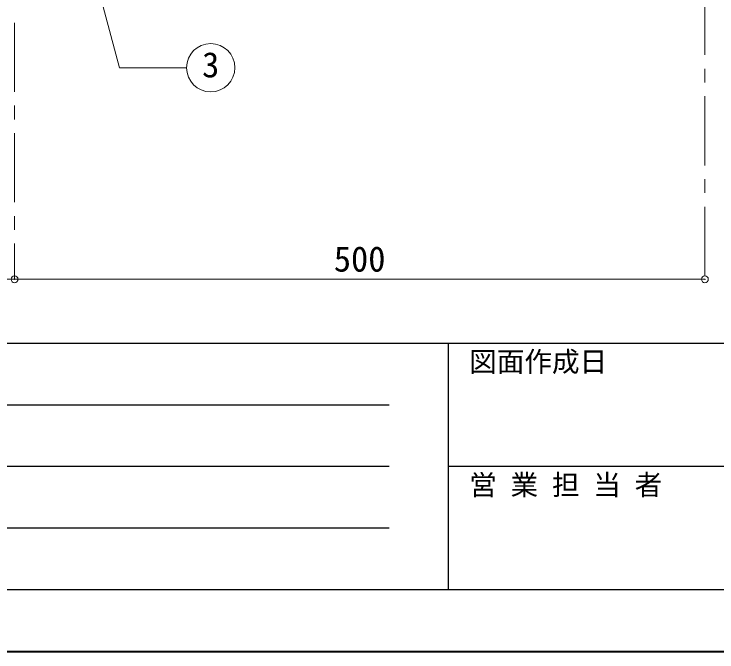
# Model space of a CAD drawing. Units: millimetres at full size, sheet at 1:10; details may follow other scales. Extents: x -2114 to 1936, y -1399 to 1411.
# Drawn here: x -459 to 50, y -1399 to -937 of the extents above; entities that cross this region are included whole.
import ezdxf
from ezdxf.enums import TextEntityAlignment as Align

# ---------------------------------------------------------------- set-up
doc = ezdxf.new("R2010")
doc.units = ezdxf.units.MM
doc.header["$LTSCALE"] = 10
doc.header["$PDMODE"] = 32
doc.header["$PDSIZE"] = 5
doc.linetypes.add('CHAIN1', pattern=[8, 5, -1, 1, -1])
doc.layers.add('0-0_ﾚｲﾔ1', color=4, linetype='Continuous', lineweight=9)
doc.styles.add('ＭＳ ゴシック', font='')
doc.styles.get('ＭＳ ゴシック').set_extended_font_data('MS Gothic')

msp = doc.modelspace()

# ---------------------------------------------------------------- linework, layer by layer
at = {"layer": '0-0_ﾚｲﾔ1', "color": 7, "lineweight": 18}
for p in [(-435.74, -778.31), (-334.34, -975.42)]:
    msp.add_line(p, (-382.93, -975.42), dxfattribs=at)
at = {"layer": '0-0_ﾚｲﾔ1', "linetype": 'CHAIN1'}
for p, q in [((41.08, -836.14), (41.08, -1128.64)), ((-458.92, -942.84), (-458.92, -1128.64))]:
    msp.add_line(p, q, dxfattribs=at)
at = {"layer": '0-0_ﾚｲﾔ1'}
for p, q in [((-458.92, -1128.64), (-1568.92, -1128.64)), ((41.08, -1128.64), (-458.92, -1128.64))]:
    msp.add_line(p, q, dxfattribs=at)
at = {"layer": '0-0_ﾚｲﾔ1', "color": 6, "lineweight": 25}
for p, q in [((-2068.92, -1175.06), (1891.08, -1175.06)), ((-144.64, -1353.64), (-144.64, -1175.06)), ((-1116.06, -1219.71), (-187.49, -1219.71)), ((-187.49, -1264.35), (-1116.06, -1264.35)), ((1891.08, -1264.35), (-144.64, -1264.35)), ((-187.49, -1308.99), (-1116.06, -1308.99)), ((1891.08, -1353.64), (-2068.92, -1353.64))]:
    msp.add_line(p, q, dxfattribs=at)
at = {"layer": '0-0_ﾚｲﾔ1', "color": 1, "lineweight": 40}
msp.add_line((1936.08, -1398.64), (-2113.92, -1398.64), dxfattribs=at)
at = {"layer": '0-0_ﾚｲﾔ1', "color": 7, "lineweight": 18}
msp.add_circle((-316.84, -975.42), 17.5, dxfattribs=at)
at = {"layer": '0-0_ﾚｲﾔ1', "color": 1}
for p in [(-458.92, -1128.64), (41.08, -1128.64)]:
    msp.add_point(p, dxfattribs=at)

# ---------------------------------------------------------------- texts
at = {"layer": '0-0_ﾚｲﾔ1', "color": 7, "style": 'ＭＳ ゴシック'}
for s, height, p in [('3', 18.33, (-323.09, -987.92)), ('500', 18.33, (-227.67, -1128.64)), ('図面作成日', 14.66, (-129.64, -1200.06)), ('営 業 担 当 者', 14.66, (-129.64, -1289.35))]:
    msp.add_text(s, height=height, dxfattribs=at).set_placement(p, align=Align.BOTTOM_LEFT)

doc.saveas('drawing.dxf')
